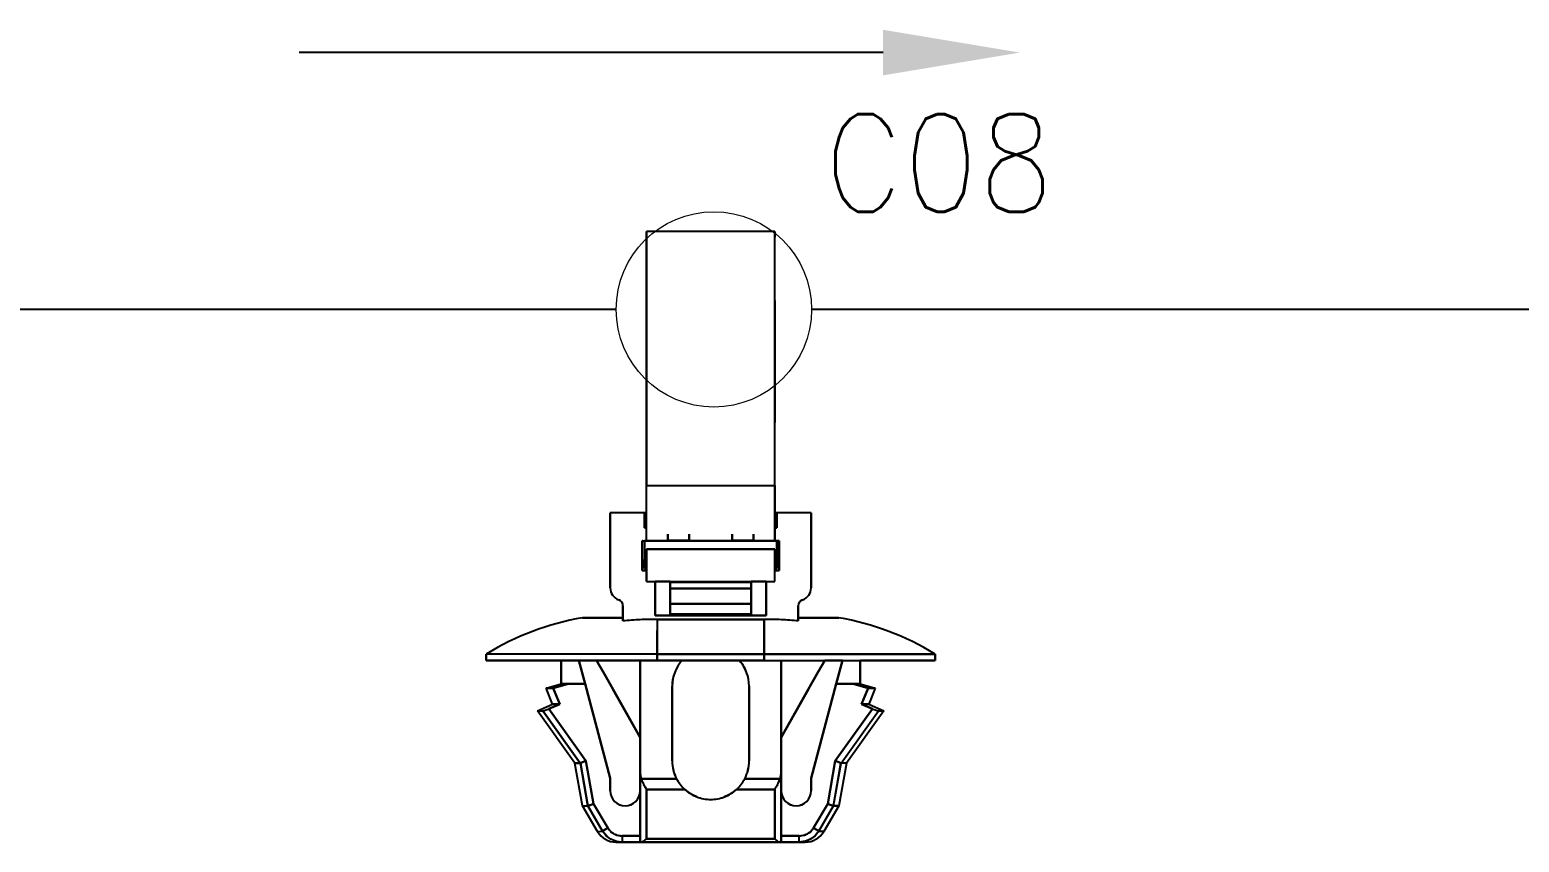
# Model space of a CAD drawing. Header units: inches. Extents: x 47316 to 59086, y 3141 to 11743.
# Drawn here: x 51658.92 to 51697.05, y 6260.39 to 6281.19 of the extents above; entities that cross this region are included whole.
import ezdxf

# ---------------------------------------------------------------- set-up
doc = ezdxf.new("R2010")
doc.units = ezdxf.units.IN
doc.header["$MEASUREMENT"] = 0
doc.styles.get("Standard").update_dxf_attribs({"font": ''})
doc.styles.get('Standard').set_extended_font_data('SimSun')
doc.linetypes.add('_VH_OTCON', pattern='A,0.0001,[7,VeSys.shx,S=0.1,R=0,X=0,Y=0],-0.4,[7,VeSys.shx,S=0.1,R=0,X=0,Y=0],-0.4,["X",Standard,S=1,R=0,X=-0.5,Y=-0.5],-0.0001,[7,VeSys.shx,S=0.1,R=0,X=0,Y=0],-0.4', length=1.2002)

msp = doc.modelspace()

# ---------------------------------------------------------------- linework, layer by layer
msp.add_line((51680.763, 6280.602), (51665.815, 6280.602))
at = {"color": 7, "ltscale": 0.378897}
msp.add_line((51674.705, 6276.023), (51674.705, 6269.523), dxfattribs=at)
at = {"color": 7, "ltscale": 0.15}
for p, q in [((51677.989, 6276.023), (51674.705, 6276.023)), ((51674.705, 6269.523), (51677.989, 6269.523)), ((51674.705, 6269.523), (51677.989, 6269.523)), ((51677.989, 6267.887), (51674.705, 6267.887)), ((51674.705, 6267.887), (51677.989, 6267.887)), ((51674.705, 6267.066), (51677.989, 6267.066)), ((51674.705, 6267.066), (51677.989, 6267.066)), ((51677.989, 6260.471), (51674.705, 6260.471)), ((51674.705, 6260.471), (51677.989, 6260.471))]:
    msp.add_line(p, q, dxfattribs=at)
at = {"color": 7, "ltscale": 0.215019}
msp.add_line((51674.705, 6271.556), (51674.705, 6276.023), dxfattribs=at)
at = {"color": 7, "ltscale": 0.315749}
msp.add_line((51674.705, 6276.023), (51674.705, 6270.085), dxfattribs=at)
at = {"color": 7, "ltscale": 0.378905}
msp.add_line((51674.705, 6269.523), (51674.705, 6276.023), dxfattribs=at)
at = {"color": 7, "ltscale": 0.315758}
msp.add_line((51674.705, 6276.023), (51674.705, 6270.085), dxfattribs=at)
at = {"color": 7, "ltscale": 0.378893}
msp.add_line((51677.989, 6269.523), (51677.989, 6276.023), dxfattribs=at)
at = {"color": 7, "ltscale": 0.0272}
msp.add_line((51677.989, 6275.876), (51677.989, 6276.023), dxfattribs=at)
at = {"color": 7, "ltscale": 0.37888}
msp.add_line((51677.989, 6269.523), (51677.989, 6276.023), dxfattribs=at)
at = {"color": 7, "ltscale": 0.027199}
msp.add_line((51677.989, 6276.023), (51677.989, 6275.876), dxfattribs=at)
at = {"color": 7, "ltscale": 0.179182}
msp.add_line((51674.705, 6271.779), (51674.705, 6275.702), dxfattribs=at)
at = {"color": 0, "linetype": '_VH_OTCON', "ltscale": 5}
for p, q in [((51673.929, 6274.029), (51608.929, 6274.029)), ((51721.429, 6274.029), (51678.929, 6274.029))]:
    msp.add_line(p, q, dxfattribs=at)
at = {"color": 7, "ltscale": 0.142589}
msp.add_line((51677.989, 6274.257), (51677.989, 6271.135), dxfattribs=at)
at = {"color": 7, "ltscale": 0.142593}
msp.add_line((51677.989, 6271.134), (51677.989, 6274.256), dxfattribs=at)
at = {"color": 7, "ltscale": 0.026669}
for p, q in [((51674.705, 6271.779), (51674.705, 6271.195)), ((51674.705, 6271.195), (51674.705, 6271.779)), ((51674.705, 6271.556), (51674.705, 6270.973))]:
    msp.add_line(p, q, dxfattribs=at)
at = {"color": 7, "ltscale": 0.108633}
msp.add_line((51674.705, 6268.817), (51674.705, 6271.195), dxfattribs=at)
at = {"color": 7, "ltscale": 0.076392}
msp.add_line((51674.705, 6269.523), (51674.705, 6271.195), dxfattribs=at)
at = {"color": 7, "ltscale": 0.098454}
msp.add_line((51674.705, 6268.817), (51674.705, 6270.973), dxfattribs=at)
at = {"color": 7, "ltscale": 0.057913}
msp.add_line((51674.705, 6268.817), (51674.705, 6270.085), dxfattribs=at)
at = {"color": 7, "ltscale": 0.0644}
for p, q in [((51674.705, 6268.114), (51674.705, 6269.523)), ((51674.705, 6268.114), (51674.705, 6269.523)), ((51677.989, 6269.523), (51677.989, 6268.114)), ((51677.989, 6268.114), (51677.989, 6269.523))]:
    msp.add_line(p, q, dxfattribs=at)
at = {"color": 7, "ltscale": 0.025}
for p, q in [((51673.775, 6268.27), (51673.775, 6268.817)), ((51675.8, 6268.114), (51675.252, 6268.114)), ((51675.8, 6268.114), (51675.252, 6268.114)), ((51675.8, 6268.106), (51675.252, 6268.106)), ((51677.441, 6268.114), (51676.894, 6268.114)), ((51677.441, 6268.114), (51676.894, 6268.114))]:
    msp.add_line(p, q, dxfattribs=at)
at = {"color": 7, "ltscale": 0.039999}
for p, q in [((51674.65, 6268.817), (51673.775, 6268.817)), ((51674.65, 6268.817), (51673.775, 6268.817)), ((51678.919, 6268.817), (51678.043, 6268.817)), ((51678.919, 6268.817), (51678.043, 6268.817))]:
    msp.add_line(p, q, dxfattribs=at)
at = {"color": 7, "ltscale": 0.022501}
for p, q in [((51673.775, 6268.817), (51673.775, 6268.325)), ((51673.775, 6268.817), (51673.775, 6268.325)), ((51678.919, 6268.817), (51678.919, 6268.325)), ((51678.919, 6268.325), (51678.919, 6268.817))]:
    msp.add_line(p, q, dxfattribs=at)
at = {"color": 7, "ltscale": 0.0175}
for p, q in [((51674.65, 6268.817), (51674.65, 6268.434)), ((51674.65, 6268.817), (51674.65, 6268.434)), ((51674.65, 6268.434), (51674.65, 6268.817)), ((51678.043, 6268.817), (51678.043, 6268.434)), ((51678.043, 6268.434), (51678.043, 6268.817))]:
    msp.add_line(p, q, dxfattribs=at)
at = {"color": 7, "ltscale": 0.002499}
for p, q in [((51674.705, 6268.817), (51674.65, 6268.817)), ((51678.043, 6268.817), (51677.989, 6268.817)), ((51674.65, 6268.434), (51674.705, 6268.434)), ((51674.705, 6268.434), (51674.65, 6268.434)), ((51677.989, 6268.434), (51678.043, 6268.434)), ((51678.043, 6268.434), (51677.989, 6268.434)), ((51674.596, 6268.106), (51674.65, 6268.106)), ((51674.596, 6268.106), (51674.65, 6268.106)), ((51678.098, 6268.106), (51678.043, 6268.106)), ((51678.043, 6268.106), (51678.098, 6268.106)), ((51678.043, 6268.106), (51678.098, 6268.106)), ((51674.65, 6267.394), (51674.705, 6267.394)), ((51674.705, 6267.394), (51674.65, 6267.394)), ((51674.65, 6267.394), (51674.705, 6267.394)), ((51677.989, 6267.394), (51678.043, 6267.394)), ((51678.043, 6267.394), (51677.989, 6267.394)), ((51677.989, 6267.394), (51678.043, 6267.394))]:
    msp.add_line(p, q, dxfattribs=at)
at = {"color": 7, "ltscale": 2.6e-05}
for p, q in [((51674.65, 6268.817), (51674.65, 6268.817)), ((51678.043, 6268.817), (51678.043, 6268.817))]:
    msp.add_line(p, q, dxfattribs=at)
at = {"color": 7, "ltscale": 0.064999}
for p, q in [((51673.775, 6268.325), (51673.775, 6266.902)), ((51673.775, 6268.325), (51673.775, 6266.902)), ((51678.919, 6268.325), (51678.919, 6266.902)), ((51678.919, 6266.902), (51678.919, 6268.325))]:
    msp.add_line(p, q, dxfattribs=at)
at = {"color": 7, "ltscale": 0.0625}
msp.add_line((51673.775, 6266.902), (51673.775, 6268.27), dxfattribs=at)
at = {"color": 7, "ltscale": 0.000629}
msp.add_line((51674.609, 6268.106), (51674.596, 6268.106), dxfattribs=at)
at = {"color": 7, "ltscale": 0.035001}
for p, q in [((51674.596, 6268.106), (51674.596, 6267.34)), ((51674.596, 6267.34), (51674.596, 6268.106)), ((51678.098, 6267.34), (51678.098, 6268.106)), ((51678.098, 6267.34), (51678.098, 6268.106)), ((51678.098, 6268.106), (51678.098, 6267.34)), ((51674.979, 6265.041), (51674.979, 6265.807)), ((51674.979, 6265.041), (51674.979, 6265.807))]:
    msp.add_line(p, q, dxfattribs=at)
at = {"color": 7, "ltscale": 0.154999}
for p, q in [((51674.65, 6268.106), (51678.043, 6268.106)), ((51678.043, 6268.106), (51674.65, 6268.106))]:
    msp.add_line(p, q, dxfattribs=at)
at = {"color": 7, "ltscale": 0.032501}
for p, q in [((51674.65, 6268.106), (51674.65, 6267.394)), ((51674.65, 6268.106), (51674.65, 6267.394)), ((51678.043, 6268.106), (51678.043, 6267.394)), ((51678.043, 6267.394), (51678.043, 6268.106))]:
    msp.add_line(p, q, dxfattribs=at)
at = {"color": 7, "ltscale": 0.021939}
msp.add_line((51674.65, 6268.106), (51674.65, 6267.625), dxfattribs=at)
at = {"color": 7, "ltscale": 0.0075}
for p, q in [((51675.252, 6268.106), (51675.252, 6268.27)), ((51675.252, 6268.27), (51675.252, 6268.106)), ((51675.8, 6268.27), (51675.8, 6268.106)), ((51675.8, 6268.106), (51675.8, 6268.27)), ((51676.894, 6268.106), (51676.894, 6268.27)), ((51676.894, 6268.27), (51676.894, 6268.106)), ((51677.441, 6268.27), (51677.441, 6268.106)), ((51677.441, 6268.106), (51677.441, 6268.27)), ((51670.6, 6265.205), (51670.6, 6265.041)), ((51670.6, 6265.041), (51670.6, 6265.205)), ((51674.979, 6265.205), (51674.979, 6265.041)), ((51674.979, 6265.041), (51674.979, 6265.205)), ((51677.715, 6265.041), (51677.715, 6265.205)), ((51677.715, 6265.205), (51677.715, 6265.041)), ((51682.093, 6265.205), (51682.093, 6265.041)), ((51682.093, 6265.041), (51682.093, 6265.205)), ((51674.082, 6260.553), (51674.082, 6260.389)), ((51674.082, 6260.553), (51674.082, 6260.389)), ((51674.541, 6260.389), (51674.541, 6260.553)), ((51678.611, 6260.389), (51678.611, 6260.553)), ((51678.611, 6260.389), (51678.611, 6260.553))]:
    msp.add_line(p, q, dxfattribs=at)
at = {"color": 7, "ltscale": 0.000322}
msp.add_line((51675.8, 6268.106), (51675.8, 6268.113), dxfattribs=at)
at = {"color": 7, "ltscale": 0.023056}
msp.add_line((51677.399, 6268.106), (51676.894, 6268.106), dxfattribs=at)
at = {"color": 7, "ltscale": 0.000368}
msp.add_line((51677.441, 6268.114), (51677.441, 6268.106), dxfattribs=at)
at = {"color": 7, "ltscale": 0.010562}
msp.add_line((51674.65, 6267.394), (51674.65, 6267.625), dxfattribs=at)
at = {"color": 7, "ltscale": 0.0375}
for p, q in [((51674.705, 6267.887), (51674.705, 6267.066)), ((51674.705, 6267.066), (51674.705, 6267.887)), ((51677.989, 6267.066), (51677.989, 6267.887)), ((51677.989, 6267.066), (51677.989, 6267.887))]:
    msp.add_line(p, q, dxfattribs=at)
at = {"color": 7, "ltscale": 0.004999}
for p, q in [((51674.596, 6267.34), (51674.705, 6267.34)), ((51674.705, 6267.34), (51674.596, 6267.34)), ((51677.989, 6267.34), (51678.098, 6267.34)), ((51678.098, 6267.34), (51677.989, 6267.34))]:
    msp.add_line(p, q, dxfattribs=at)
at = {"color": 7, "ltscale": 0.002502}
msp.add_line((51674.705, 6267.34), (51674.705, 6267.394), dxfattribs=at)
at = {"color": 7, "ltscale": 0.040002}
for p, q in [((51674.924, 6267.066), (51674.924, 6266.19)), ((51674.924, 6266.19), (51674.924, 6267.066)), ((51677.77, 6266.19), (51677.77, 6267.066)), ((51677.77, 6266.19), (51677.77, 6267.066)), ((51677.77, 6267.066), (51677.77, 6266.19))]:
    msp.add_line(p, q, dxfattribs=at)
at = {"color": 7, "ltscale": 0.017502}
for p, q in [((51675.307, 6267.066), (51674.924, 6267.066)), ((51677.77, 6267.066), (51677.387, 6267.066))]:
    msp.add_line(p, q, dxfattribs=at)
at = {"color": 7, "ltscale": 0.00087}
for p, q in [((51675.307, 6267.047), (51675.307, 6267.066)), ((51675.307, 6267.066), (51675.307, 6267.047)), ((51677.387, 6267.047), (51677.387, 6267.066)), ((51677.387, 6267.066), (51677.387, 6267.047))]:
    msp.add_line(p, q, dxfattribs=at)
at = {"color": 7, "ltscale": 0.023952}
msp.add_line((51675.307, 6266.542), (51675.307, 6267.066), dxfattribs=at)
at = {"color": 7, "ltscale": 0.007443}
for p, q in [((51675.307, 6266.884), (51675.307, 6267.047)), ((51675.307, 6267.047), (51675.307, 6266.884)), ((51677.387, 6266.884), (51677.387, 6267.047)), ((51677.387, 6267.047), (51677.387, 6266.884))]:
    msp.add_line(p, q, dxfattribs=at)
at = {"color": 7, "ltscale": 0.095001}
for p, q in [((51675.307, 6267.047), (51677.387, 6267.047)), ((51677.387, 6267.047), (51675.307, 6267.047)), ((51675.307, 6266.884), (51677.387, 6266.884)), ((51677.387, 6266.884), (51675.307, 6266.884)), ((51677.387, 6266.493), (51675.307, 6266.493)), ((51675.307, 6266.493), (51677.387, 6266.493)), ((51677.387, 6266.222), (51675.307, 6266.222))]:
    msp.add_line(p, q, dxfattribs=at)
at = {"color": 7, "ltscale": 0.017839}
for p, q in [((51675.307, 6266.493), (51675.307, 6266.884)), ((51675.307, 6266.884), (51675.307, 6266.493)), ((51677.387, 6266.493), (51677.387, 6266.884)), ((51677.387, 6266.884), (51677.387, 6266.493))]:
    msp.add_line(p, q, dxfattribs=at)
at = {"color": 7, "ltscale": 0.013786}
msp.add_line((51674.103, 6266.135), (51674.103, 6266.437), dxfattribs=at)
at = {"color": 7, "ltscale": 0.017471}
for p, q in [((51674.103, 6266.055), (51674.103, 6266.437)), ((51678.591, 6266.055), (51678.591, 6266.437))]:
    msp.add_line(p, q, dxfattribs=at)
at = {"color": 7, "ltscale": 0.017476}
for p, q in [((51674.103, 6266.437), (51674.103, 6266.055)), ((51678.591, 6266.437), (51678.591, 6266.055))]:
    msp.add_line(p, q, dxfattribs=at)
at = {"color": 7, "ltscale": 0.014789}
msp.add_line((51675.307, 6266.514), (51675.307, 6266.19), dxfattribs=at)
at = {"color": 7, "ltscale": 0.013841}
for p, q in [((51675.307, 6266.19), (51675.307, 6266.493)), ((51677.387, 6266.493), (51677.387, 6266.19))]:
    msp.add_line(p, q, dxfattribs=at)
at = {"color": 7, "ltscale": 0.012407}
for p, q in [((51675.307, 6266.222), (51675.307, 6266.493)), ((51677.387, 6266.222), (51677.387, 6266.493))]:
    msp.add_line(p, q, dxfattribs=at)
at = {"color": 7, "ltscale": 0.047501}
for p, q in [((51673.063, 6266.135), (51674.103, 6266.135)), ((51674.103, 6266.135), (51673.063, 6266.135)), ((51678.591, 6266.135), (51679.631, 6266.135)), ((51679.631, 6266.135), (51678.591, 6266.135))]:
    msp.add_line(p, q, dxfattribs=at)
at = {"color": 7, "ltscale": 0.00369}
for p, q in [((51674.103, 6266.055), (51674.103, 6266.135)), ((51678.591, 6266.135), (51678.591, 6266.055))]:
    msp.add_line(p, q, dxfattribs=at)
at = {"color": 7, "ltscale": 0.129999}
for p, q in [((51674.924, 6266.19), (51677.77, 6266.19)), ((51677.77, 6266.19), (51674.924, 6266.19))]:
    msp.add_line(p, q, dxfattribs=at)
at = {"color": 7, "ltscale": 0.040567}
for p, q in [((51674.979, 6266.093), (51674.979, 6265.205)), ((51677.715, 6266.093), (51677.715, 6265.205))]:
    msp.add_line(p, q, dxfattribs=at)
at = {"color": 7, "ltscale": 0.125}
for p, q in [((51677.715, 6266.093), (51674.979, 6266.093)), ((51674.979, 6266.093), (51677.715, 6266.093)), ((51677.715, 6265.205), (51674.979, 6265.205)), ((51674.979, 6265.205), (51677.715, 6265.205)), ((51677.715, 6265.041), (51674.979, 6265.041)), ((51674.979, 6265.041), (51677.715, 6265.041))]:
    msp.add_line(p, q, dxfattribs=at)
at = {"color": 7, "ltscale": 0.040569}
for p, q in [((51674.979, 6266.093), (51674.979, 6265.205)), ((51677.715, 6265.205), (51677.715, 6266.093))]:
    msp.add_line(p, q, dxfattribs=at)
at = {"color": 7, "ltscale": 0.001447}
msp.add_line((51677.387, 6266.222), (51677.387, 6266.19), dxfattribs=at)
at = {"color": 7, "ltscale": 0.02751}
msp.add_line((51677.715, 6265.205), (51677.715, 6265.807), dxfattribs=at)
msp.add_line((51677.715, 6265.205), (51677.715, 6265.807), dxfattribs=at)
at = {"color": 7, "ltscale": 0.2}
for p, q in [((51674.979, 6265.205), (51670.6, 6265.205)), ((51674.979, 6265.205), (51670.6, 6265.205)), ((51674.979, 6265.041), (51670.6, 6265.041)), ((51670.6, 6265.041), (51674.979, 6265.041)), ((51682.093, 6265.205), (51677.715, 6265.205)), ((51677.715, 6265.205), (51682.093, 6265.205)), ((51677.715, 6265.041), (51682.093, 6265.041)), ((51677.715, 6265.041), (51682.093, 6265.041))]:
    msp.add_line(p, q, dxfattribs=at)
at = {"color": 7, "ltscale": 0.087396}
for p, q in [((51670.6, 6265.041), (51672.514, 6265.041)), ((51682.093, 6265.041), (51680.18, 6265.041)), ((51682.093, 6265.041), (51680.18, 6265.041))]:
    msp.add_line(p, q, dxfattribs=at)
at = {"color": 7, "ltscale": 0.0875}
for p, q in [((51672.516, 6265.041), (51670.6, 6265.041)), ((51675.362, 6262.469), (51675.362, 6264.384)), ((51675.362, 6264.384), (51675.362, 6262.469)), ((51677.332, 6264.384), (51677.332, 6262.469)), ((51677.332, 6262.469), (51677.332, 6264.384)), ((51677.332, 6262.469), (51677.332, 6264.384))]:
    msp.add_line(p, q, dxfattribs=at)
at = {"color": 7, "ltscale": 0.027499}
for p, q in [((51672.516, 6264.439), (51672.516, 6265.041)), ((51672.516, 6265.041), (51672.516, 6264.439)), ((51680.178, 6264.439), (51680.178, 6265.041)), ((51680.178, 6265.041), (51680.178, 6264.439))]:
    msp.add_line(p, q, dxfattribs=at)
at = {"color": 7, "ltscale": 0.028456}
for p, q in [((51673.134, 6264.439), (51672.973, 6265.041)), ((51672.973, 6265.041), (51673.134, 6264.439)), ((51679.56, 6264.439), (51679.72, 6265.041)), ((51679.72, 6265.041), (51679.56, 6264.439))]:
    msp.add_line(p, q, dxfattribs=at)
at = {"color": 7, "ltscale": 0.020602}
for p, q in [((51672.973, 6265.041), (51673.424, 6265.041)), ((51679.72, 6265.041), (51679.269, 6265.041)), ((51679.72, 6265.041), (51679.269, 6265.041))]:
    msp.add_line(p, q, dxfattribs=at)
at = {"color": 7, "ltscale": 0.020749}
msp.add_line((51673.428, 6265.041), (51672.973, 6265.041), dxfattribs=at)
at = {"color": 7, "ltscale": 0.015289}
msp.add_line((51673.592, 6264.751), (51673.427, 6265.042), dxfattribs=at)
at = {"color": 7, "ltscale": 0.015242}
for p, q in [((51673.428, 6265.041), (51673.592, 6264.751)), ((51679.102, 6264.751), (51679.266, 6265.041))]:
    msp.add_line(p, q, dxfattribs=at)
at = {"color": 7, "ltscale": 0.089999}
for p, q in [((51674.541, 6265.041), (51674.541, 6263.071)), ((51674.541, 6263.071), (51674.541, 6265.041)), ((51678.153, 6263.071), (51678.153, 6265.041)), ((51678.153, 6265.041), (51678.153, 6263.071))]:
    msp.add_line(p, q, dxfattribs=at)
at = {"color": 7, "ltscale": 0.015215}
msp.add_line((51679.266, 6265.041), (51679.102, 6264.751), dxfattribs=at)
at = {"color": 7, "ltscale": 0.02697}
msp.add_line((51673.882, 6264.236), (51673.592, 6264.751), dxfattribs=at)
at = {"color": 7, "ltscale": 0.026985}
for p, q in [((51673.592, 6264.751), (51673.882, 6264.236)), ((51678.811, 6264.236), (51679.102, 6264.751))]:
    msp.add_line(p, q, dxfattribs=at)
at = {"color": 7, "ltscale": 0.02701}
msp.add_line((51679.102, 6264.751), (51678.811, 6264.236), dxfattribs=at)
at = {"color": 7, "ltscale": 0.018183}
msp.add_line((51672.133, 6264.329), (51672.516, 6264.439), dxfattribs=at)
at = {"color": 7, "ltscale": 0.008429}
for p, q in [((51672.317, 6264.329), (51672.133, 6264.329)), ((51680.212, 6263.919), (51680.396, 6263.919))]:
    msp.add_line(p, q, dxfattribs=at)
at = {"color": 7, "ltscale": 0.020195}
for p, q in [((51672.297, 6263.919), (51672.133, 6264.329)), ((51672.317, 6264.329), (51672.482, 6263.919)), ((51672.482, 6263.919), (51672.317, 6264.329)), ((51680.376, 6264.329), (51680.212, 6263.919)), ((51680.212, 6263.919), (51680.376, 6264.329)), ((51680.561, 6264.329), (51680.396, 6263.919))]:
    msp.add_line(p, q, dxfattribs=at)
at = {"color": 7, "ltscale": 0.008438}
msp.add_line((51672.133, 6264.329), (51672.318, 6264.329), dxfattribs=at)
at = {"color": 7, "ltscale": 0.002185}
msp.add_line((51672.224, 6264.329), (51672.176, 6264.329), dxfattribs=at)
at = {"color": 7, "ltscale": 0.018199}
for p, q in [((51672.701, 6264.439), (51672.317, 6264.329)), ((51672.317, 6264.329), (51672.701, 6264.439)), ((51679.993, 6264.439), (51680.376, 6264.329)), ((51680.376, 6264.329), (51679.993, 6264.439))]:
    msp.add_line(p, q, dxfattribs=at)
at = {"color": 7, "ltscale": 0.000342}
for p, q in [((51672.523, 6264.439), (51672.516, 6264.439)), ((51680.178, 6264.439), (51680.17, 6264.439))]:
    msp.add_line(p, q, dxfattribs=at)
at = {"color": 7, "ltscale": 0.006641}
msp.add_line((51672.516, 6264.439), (51672.661, 6264.439), dxfattribs=at)
at = {"color": 7, "ltscale": 0.002142}
msp.add_line((51672.563, 6264.439), (51672.516, 6264.439), dxfattribs=at)
at = {"color": 7, "ltscale": 0.00033}
for p, q in [((51672.516, 6264.439), (51672.523, 6264.439)), ((51680.171, 6264.439), (51680.178, 6264.439)), ((51680.396, 6263.919), (51680.389, 6263.919))]:
    msp.add_line(p, q, dxfattribs=at)
at = {"color": 7, "ltscale": 0.002136}
msp.add_line((51672.516, 6264.439), (51672.563, 6264.439), dxfattribs=at)
at = {"color": 7, "ltscale": 0.001825}
msp.add_line((51672.523, 6264.439), (51672.563, 6264.439), dxfattribs=at)
at = {"color": 7, "ltscale": 0.003674}
for p, q in [((51672.604, 6264.439), (51672.523, 6264.439)), ((51680.17, 6264.439), (51680.09, 6264.439))]:
    msp.add_line(p, q, dxfattribs=at)
at = {"color": 7, "ltscale": 0.006299}
msp.add_line((51672.701, 6264.439), (51672.563, 6264.439), dxfattribs=at)
at = {"color": 7, "ltscale": 0.006305}
msp.add_line((51672.563, 6264.439), (51672.701, 6264.439), dxfattribs=at)
at = {"color": 7, "ltscale": 0.00329}
msp.add_line((51672.676, 6264.439), (51672.604, 6264.439), dxfattribs=at)
at = {"color": 7, "ltscale": 0.019785}
for p, q in [((51673.134, 6264.439), (51672.701, 6264.439)), ((51672.701, 6264.439), (51673.134, 6264.439)), ((51679.56, 6264.439), (51679.993, 6264.439)), ((51679.993, 6264.439), (51679.56, 6264.439))]:
    msp.add_line(p, q, dxfattribs=at)
at = {"color": 7, "ltscale": 0.11383}
for p, q in [((51673.775, 6262.031), (51673.134, 6264.439)), ((51673.134, 6264.439), (51673.775, 6262.031)), ((51678.919, 6262.031), (51679.56, 6264.439)), ((51679.56, 6264.439), (51678.919, 6262.031))]:
    msp.add_line(p, q, dxfattribs=at)
at = {"color": 7, "ltscale": 0.065039}
msp.add_line((51674.541, 6263.071), (51673.841, 6264.31), dxfattribs=at)
at = {"color": 7, "ltscale": 0.06116}
msp.add_line((51674.541, 6263.071), (51673.882, 6264.236), dxfattribs=at)
at = {"color": 7, "ltscale": 0.061156}
for p, q in [((51673.882, 6264.236), (51674.541, 6263.071)), ((51678.153, 6263.071), (51678.811, 6264.236))]:
    msp.add_line(p, q, dxfattribs=at)
at = {"color": 7, "ltscale": 0.040697}
msp.add_line((51674.541, 6263.274), (51674.541, 6264.165), dxfattribs=at)
at = {"color": 7, "ltscale": 0.040701}
msp.add_line((51674.541, 6264.165), (51674.541, 6263.274), dxfattribs=at)
at = {"color": 7, "ltscale": 0.064963}
msp.add_line((51678.852, 6264.309), (51678.153, 6263.071), dxfattribs=at)
at = {"color": 7, "ltscale": 0.061161}
msp.add_line((51678.811, 6264.236), (51678.153, 6263.071), dxfattribs=at)
at = {"color": 7, "ltscale": 0.008441}
for p, q in [((51680.178, 6264.439), (51679.993, 6264.439)), ((51679.993, 6264.439), (51680.178, 6264.439)), ((51680.397, 6263.919), (51680.212, 6263.919))]:
    msp.add_line(p, q, dxfattribs=at)
at = {"color": 7, "ltscale": 0.008432}
msp.add_line((51679.993, 6264.439), (51680.178, 6264.439), dxfattribs=at)
at = {"color": 7, "ltscale": 0.00434}
msp.add_line((51680.09, 6264.439), (51679.995, 6264.439), dxfattribs=at)
at = {"color": 7, "ltscale": 0.002209}
msp.add_line((51680.122, 6264.439), (51680.171, 6264.439), dxfattribs=at)
at = {"color": 7, "ltscale": 0.000286}
for p, q in [((51680.176, 6264.437), (51680.17, 6264.439)), ((51680.17, 6264.439), (51680.176, 6264.437))]:
    msp.add_line(p, q, dxfattribs=at)
at = {"color": 7, "ltscale": 0.018174}
msp.add_line((51680.178, 6264.439), (51680.56, 6264.329), dxfattribs=at)
at = {"color": 7, "ltscale": 0.004681}
for p, q in [((51680.479, 6264.329), (51680.376, 6264.329)), ((51680.376, 6264.329), (51680.479, 6264.329))]:
    msp.add_line(p, q, dxfattribs=at)
at = {"color": 7, "ltscale": 0.002823}
msp.add_line((51680.54, 6264.329), (51680.479, 6264.329), dxfattribs=at)
at = {"color": 7, "ltscale": 0.00282}
for p, q in [((51680.479, 6264.329), (51680.54, 6264.329)), ((51672.317, 6263.919), (51672.379, 6263.919))]:
    msp.add_line(p, q, dxfattribs=at)
at = {"color": 7, "ltscale": 0.000925}
msp.add_line((51680.561, 6264.329), (51680.54, 6264.329), dxfattribs=at)
at = {"color": 7, "ltscale": 0.000912}
for p, q in [((51680.54, 6264.329), (51680.56, 6264.329)), ((51672.297, 6263.919), (51672.317, 6263.919))]:
    msp.add_line(p, q, dxfattribs=at)
at = {"color": 7, "ltscale": 0.019}
msp.add_line((51671.914, 6263.755), (51672.297, 6263.919), dxfattribs=at)
at = {"color": 7, "ltscale": 4.3e-05}
msp.add_line((51671.914, 6263.755), (51671.915, 6263.755), dxfattribs=at)
at = {"color": 7, "ltscale": 0.075271}
for p, q in [((51672.872, 6262.414), (51671.914, 6263.755)), ((51672.049, 6263.755), (51673.007, 6262.414)), ((51673.007, 6262.414), (51672.049, 6263.755)), ((51679.687, 6262.414), (51680.645, 6263.755)), ((51680.78, 6263.755), (51679.822, 6262.414))]:
    msp.add_line(p, q, dxfattribs=at)
at = {"color": 7, "ltscale": 4.9e-05}
msp.add_line((51671.914, 6263.755), (51671.915, 6263.755), dxfattribs=at)
at = {"color": 7, "ltscale": 0.000903}
msp.add_line((51671.915, 6263.755), (51671.935, 6263.755), dxfattribs=at)
at = {"color": 7, "ltscale": 0.000916}
msp.add_line((51671.915, 6263.755), (51671.935, 6263.755), dxfattribs=at)
at = {"color": 7, "ltscale": 0.005222}
msp.add_line((51671.935, 6263.755), (51672.049, 6263.755), dxfattribs=at)
at = {"color": 7, "ltscale": 0.005249}
msp.add_line((51671.935, 6263.755), (51672.05, 6263.755), dxfattribs=at)
at = {"color": 7, "ltscale": 0.013619}
for p, q in [((51672.482, 6263.919), (51672.208, 6263.802)), ((51672.208, 6263.802), (51672.482, 6263.919)), ((51680.212, 6263.919), (51680.486, 6263.802)), ((51680.486, 6263.802), (51680.212, 6263.919))]:
    msp.add_line(p, q, dxfattribs=at)
at = {"color": 7, "ltscale": 0.074459}
for p, q in [((51672.208, 6263.802), (51673.155, 6262.475)), ((51673.155, 6262.475), (51672.208, 6263.802)), ((51680.486, 6263.802), (51679.538, 6262.475)), ((51679.538, 6262.475), (51680.486, 6263.802))]:
    msp.add_line(p, q, dxfattribs=at)
at = {"color": 7, "ltscale": 0.0009}
msp.add_line((51672.316, 6263.919), (51672.297, 6263.919), dxfattribs=at)
at = {"color": 7, "ltscale": 0.002856}
msp.add_line((51672.304, 6263.919), (51672.367, 6263.919), dxfattribs=at)
at = {"color": 7, "ltscale": 0.002869}
msp.add_line((51672.367, 6263.919), (51672.304, 6263.919), dxfattribs=at)
at = {"color": 7, "ltscale": 0.002832}
msp.add_line((51672.378, 6263.919), (51672.316, 6263.919), dxfattribs=at)
at = {"color": 7, "ltscale": 0.004715}
msp.add_line((51672.482, 6263.919), (51672.378, 6263.919), dxfattribs=at)
at = {"color": 7, "ltscale": 0.004687}
msp.add_line((51672.379, 6263.919), (51672.482, 6263.919), dxfattribs=at)
at = {"color": 7, "ltscale": 0.075264}
msp.add_line((51679.687, 6262.414), (51680.644, 6263.755), dxfattribs=at)
at = {"color": 7, "ltscale": 0.004291}
msp.add_line((51680.306, 6263.919), (51680.212, 6263.919), dxfattribs=at)
at = {"color": 7, "ltscale": 0.003809}
msp.add_line((51680.389, 6263.919), (51680.306, 6263.919), dxfattribs=at)
at = {"color": 7, "ltscale": 0.001593}
msp.add_line((51680.355, 6263.919), (51680.39, 6263.919), dxfattribs=at)
at = {"color": 7, "ltscale": 0.000327}
msp.add_line((51680.39, 6263.919), (51680.397, 6263.919), dxfattribs=at)
at = {"color": 7, "ltscale": 0.019025}
msp.add_line((51680.397, 6263.919), (51680.78, 6263.755), dxfattribs=at)
at = {"color": 7, "ltscale": 0.006177}
msp.add_line((51680.644, 6263.755), (51680.78, 6263.755), dxfattribs=at)
at = {"color": 7, "ltscale": 0.006165}
for p, q in [((51680.78, 6263.755), (51680.645, 6263.755)), ((51679.822, 6262.414), (51679.687, 6262.414)), ((51679.822, 6262.414), (51679.687, 6262.414))]:
    msp.add_line(p, q, dxfattribs=at)
at = {"color": 7, "ltscale": 0.039936}
for p, q in [((51674.541, 6263.071), (51674.541, 6262.196)), ((51674.541, 6262.196), (51674.541, 6263.071)), ((51678.153, 6262.196), (51678.153, 6263.071)), ((51678.153, 6263.071), (51678.153, 6262.196))]:
    msp.add_line(p, q, dxfattribs=at)
at = {"color": 7, "ltscale": 0.048712}
msp.add_line((51674.541, 6262.004), (51674.541, 6263.071), dxfattribs=at)
at = {"color": 7, "ltscale": 0.006168}
for p, q in [((51673.007, 6262.414), (51672.872, 6262.414)), ((51672.872, 6262.414), (51673.007, 6262.414))]:
    msp.add_line(p, q, dxfattribs=at)
at = {"color": 7, "ltscale": 0.05076}
for p, q in [((51673.063, 6261.319), (51672.872, 6262.414)), ((51679.822, 6262.414), (51679.63, 6261.319))]:
    msp.add_line(p, q, dxfattribs=at)
at = {"color": 7, "ltscale": 0.002621}
for p, q in [((51673.011, 6262.415), (51673.064, 6262.437)), ((51673.064, 6262.437), (51673.011, 6262.415)), ((51679.63, 6262.437), (51679.683, 6262.415)), ((51679.683, 6262.415), (51679.63, 6262.437))]:
    msp.add_line(p, q, dxfattribs=at)
at = {"color": 7, "ltscale": 0.050773}
for p, q in [((51673.011, 6262.415), (51673.202, 6261.32)), ((51673.202, 6261.32), (51673.011, 6262.415)), ((51679.491, 6261.32), (51679.683, 6262.415))]:
    msp.add_line(p, q, dxfattribs=at)
at = {"color": 7, "ltscale": 0.000205}
for p, q in [((51673.064, 6262.437), (51673.068, 6262.439)), ((51673.068, 6262.439), (51673.064, 6262.437)), ((51679.626, 6262.439), (51679.63, 6262.437)), ((51679.63, 6262.437), (51679.626, 6262.439))]:
    msp.add_line(p, q, dxfattribs=at)
at = {"color": 7, "ltscale": 0.004321}
for p, q in [((51673.068, 6262.439), (51673.155, 6262.475)), ((51673.155, 6262.475), (51673.068, 6262.439)), ((51679.538, 6262.475), (51679.626, 6262.439)), ((51679.626, 6262.439), (51679.538, 6262.475))]:
    msp.add_line(p, q, dxfattribs=at)
at = {"color": 7, "ltscale": 0.051095}
for p, q in [((51673.155, 6262.475), (51673.348, 6261.373)), ((51673.348, 6261.373), (51673.155, 6262.475)), ((51679.538, 6262.475), (51679.346, 6261.373)), ((51679.346, 6261.373), (51679.538, 6262.475))]:
    msp.add_line(p, q, dxfattribs=at)
at = {"color": 7, "ltscale": 0.050769}
msp.add_line((51679.491, 6261.32), (51679.686, 6262.414), dxfattribs=at)
at = {"color": 7, "ltscale": 0.014999}
for p, q in [((51673.775, 6261.702), (51673.775, 6262.031)), ((51673.775, 6262.031), (51673.775, 6261.702)), ((51678.919, 6261.702), (51678.919, 6262.031)), ((51678.919, 6261.702), (51678.919, 6262.031)), ((51678.919, 6262.031), (51678.919, 6261.702))]:
    msp.add_line(p, q, dxfattribs=at)
at = {"color": 7, "ltscale": 0.082565}
for p, q in [((51674.541, 6260.389), (51674.541, 6262.196)), ((51674.541, 6262.196), (51674.541, 6260.389)), ((51678.153, 6262.196), (51678.153, 6260.389)), ((51678.153, 6260.389), (51678.153, 6262.196))]:
    msp.add_line(p, q, dxfattribs=at)
at = {"color": 7, "ltscale": 0.008279}
msp.add_line((51674.541, 6261.823), (51674.541, 6262.004), dxfattribs=at)
at = {"color": 7, "ltscale": 0.041339}
for p, q in [((51674.569, 6262.013), (51675.474, 6262.013)), ((51675.474, 6262.013), (51674.569, 6262.013)), ((51677.22, 6262.013), (51678.125, 6262.013)), ((51678.125, 6262.013), (51677.22, 6262.013))]:
    msp.add_line(p, q, dxfattribs=at)
at = {"color": 7, "ltscale": 0.002634}
for p, q in [((51674.569, 6262.013), (51674.589, 6261.959)), ((51678.105, 6261.959), (51678.125, 6262.013))]:
    msp.add_line(p, q, dxfattribs=at)
at = {"color": 7, "ltscale": 0.002635}
for p, q in [((51674.589, 6261.959), (51674.569, 6262.013)), ((51678.125, 6262.013), (51678.105, 6261.959))]:
    msp.add_line(p, q, dxfattribs=at)
at = {"color": 7, "ltscale": 0.005516}
msp.add_line((51674.541, 6261.702), (51674.541, 6261.823), dxfattribs=at)
at = {"color": 7, "ltscale": 0.052501}
msp.add_line((51674.541, 6260.553), (51674.541, 6261.702), dxfattribs=at)
at = {"color": 7, "ltscale": 0.044711}
for p, q in [((51675.684, 6261.74), (51674.705, 6261.74)), ((51674.705, 6261.74), (51675.684, 6261.74)), ((51677.989, 6261.74), (51677.01, 6261.74)), ((51677.01, 6261.74), (51677.989, 6261.74))]:
    msp.add_line(p, q, dxfattribs=at)
at = {"color": 7, "ltscale": 0.057954}
for p, q in [((51674.705, 6261.74), (51674.705, 6260.471)), ((51674.705, 6260.471), (51674.705, 6261.74)), ((51677.989, 6260.471), (51677.989, 6261.74)), ((51677.989, 6261.74), (51677.989, 6260.471))]:
    msp.add_line(p, q, dxfattribs=at)
at = {"color": 7, "ltscale": 0.001863}
msp.add_line((51675.655, 6261.767), (51675.685, 6261.739), dxfattribs=at)
at = {"color": 7, "ltscale": 0.000505}
msp.add_line((51675.684, 6261.74), (51675.676, 6261.748), dxfattribs=at)
at = {"color": 7, "ltscale": 0.000598}
msp.add_line((51677.01, 6261.74), (51677.019, 6261.749), dxfattribs=at)
at = {"color": 7, "ltscale": 0.006223}
for p, q in [((51673.063, 6261.319), (51673.2, 6261.319)), ((51673.063, 6261.319), (51673.2, 6261.319)), ((51679.63, 6261.319), (51679.494, 6261.319))]:
    msp.add_line(p, q, dxfattribs=at)
at = {"color": 7, "ltscale": 0.034946}
for p, q in [((51673.451, 6260.66), (51673.063, 6261.319)), ((51679.63, 6261.319), (51679.242, 6260.66))]:
    msp.add_line(p, q, dxfattribs=at)
at = {"color": 7, "ltscale": 0.034208}
for p, q in [((51673.579, 6260.674), (51673.2, 6261.319)), ((51679.114, 6260.674), (51679.494, 6261.319))]:
    msp.add_line(p, q, dxfattribs=at)
at = {"color": 7, "ltscale": 0.000128}
for p, q in [((51673.202, 6261.319), (51673.2, 6261.319)), ((51679.494, 6261.319), (51679.491, 6261.319)), ((51679.491, 6261.319), (51679.494, 6261.319))]:
    msp.add_line(p, q, dxfattribs=at)
at = {"color": 7, "ltscale": 0.002806}
for p, q in [((51673.202, 6261.32), (51673.26, 6261.341)), ((51679.434, 6261.341), (51679.491, 6261.32))]:
    msp.add_line(p, q, dxfattribs=at)
at = {"color": 7, "ltscale": 0.00266}
for p, q in [((51673.257, 6261.34), (51673.202, 6261.32)), ((51679.491, 6261.32), (51679.436, 6261.34))]:
    msp.add_line(p, q, dxfattribs=at)
at = {"color": 7, "ltscale": 0.034163}
for p, q in [((51673.202, 6261.32), (51673.579, 6260.674)), ((51679.114, 6260.674), (51679.491, 6261.32))]:
    msp.add_line(p, q, dxfattribs=at)
at = {"color": 7, "ltscale": 0.004276}
for p, q in [((51673.26, 6261.341), (51673.348, 6261.373)), ((51673.348, 6261.373), (51673.26, 6261.341)), ((51679.433, 6261.341), (51679.346, 6261.373)), ((51679.346, 6261.373), (51679.434, 6261.341))]:
    msp.add_line(p, q, dxfattribs=at)
at = {"color": 7, "ltscale": 0.0329}
for p, q in [((51673.348, 6261.373), (51673.713, 6260.753)), ((51673.713, 6260.753), (51673.348, 6261.373)), ((51679.346, 6261.373), (51678.981, 6260.753)), ((51678.981, 6260.753), (51679.346, 6261.373))]:
    msp.add_line(p, q, dxfattribs=at)
at = {"color": 7, "ltscale": 0.006219}
msp.add_line((51679.494, 6261.319), (51679.63, 6261.319), dxfattribs=at)
at = {"color": 7, "ltscale": 0.007092}
for p, q in [((51673.713, 6260.753), (51673.579, 6260.674)), ((51673.579, 6260.674), (51673.713, 6260.753)), ((51679.114, 6260.674), (51678.981, 6260.753)), ((51678.981, 6260.753), (51679.114, 6260.674))]:
    msp.add_line(p, q, dxfattribs=at)
at = {"color": 7, "ltscale": 0.005864}
msp.add_line((51673.452, 6260.659), (51673.579, 6260.674), dxfattribs=at)
at = {"color": 7, "ltscale": 0.005865}
for p, q in [((51673.452, 6260.659), (51673.579, 6260.674)), ((51679.114, 6260.674), (51679.242, 6260.659))]:
    msp.add_line(p, q, dxfattribs=at)
at = {"color": 7, "ltscale": 0.015717}
msp.add_line((51673.924, 6260.389), (51674.268, 6260.389), dxfattribs=at)
at = {"color": 7, "ltscale": 0.015729}
msp.add_line((51674.268, 6260.389), (51673.924, 6260.389), dxfattribs=at)
at = {"color": 7, "ltscale": 0.020941}
for p, q in [((51674.082, 6260.553), (51674.541, 6260.553)), ((51674.541, 6260.553), (51674.082, 6260.553)), ((51674.541, 6260.389), (51674.082, 6260.389)), ((51674.082, 6260.389), (51674.541, 6260.389)), ((51678.611, 6260.553), (51678.153, 6260.553)), ((51678.153, 6260.553), (51678.611, 6260.553)), ((51678.611, 6260.389), (51678.153, 6260.389)), ((51678.153, 6260.389), (51678.611, 6260.389))]:
    msp.add_line(p, q, dxfattribs=at)
at = {"color": 7, "ltscale": 0.012512}
for p, q in [((51674.542, 6260.389), (51674.268, 6260.389)), ((51678.426, 6260.389), (51678.152, 6260.389))]:
    msp.add_line(p, q, dxfattribs=at)
at = {"color": 7, "ltscale": 0.000995}
for p, q in [((51674.563, 6260.389), (51674.541, 6260.389)), ((51674.541, 6260.389), (51674.563, 6260.389)), ((51678.153, 6260.389), (51678.131, 6260.389)), ((51678.131, 6260.389), (51678.153, 6260.389))]:
    msp.add_line(p, q, dxfattribs=at)
at = {"color": 7, "ltscale": 0.163214}
msp.add_line((51678.133, 6260.389), (51674.56, 6260.389), dxfattribs=at)
at = {"color": 7, "ltscale": 0.163013}
msp.add_line((51674.563, 6260.389), (51678.131, 6260.389), dxfattribs=at)
at = {"color": 7, "ltscale": 0.000399}
msp.add_line((51678.125, 6260.39), (51678.133, 6260.389), dxfattribs=at)
at = {"color": 7, "ltscale": 0.012915}
msp.add_line((51678.708, 6260.389), (51678.426, 6260.389), dxfattribs=at)
at = {"color": 7, "ltscale": 0.006183}
msp.add_line((51678.747, 6260.389), (51678.611, 6260.389), dxfattribs=at)
at = {"color": 7, "ltscale": 0.007248}
msp.add_line((51678.611, 6260.389), (51678.77, 6260.389), dxfattribs=at)
at = {"color": 7, "ltscale": 0.004422}
msp.add_line((51678.612, 6260.389), (51678.708, 6260.389), dxfattribs=at)
at = {"color": 7, "ltscale": 0.001605}
msp.add_line((51678.726, 6260.389), (51678.761, 6260.389), dxfattribs=at)
at = {"color": 7, "ltscale": 0.00587}
msp.add_line((51679.242, 6260.659), (51679.114, 6260.674), dxfattribs=at)
at = {"color": 7}
for points in [[(51675.991, 6261.55), (51675.88, 6261.601), (51675.684, 6261.74)], [(51677.01, 6261.74), (51676.814, 6261.601), (51676.702, 6261.55)], [(51674.082, 6260.389), (51673.932, 6260.409), (51673.792, 6260.466), (51673.671, 6260.556), (51673.579, 6260.674)], [(51674.082, 6260.389), (51673.934, 6260.408), (51673.795, 6260.463), (51673.696, 6260.532), (51673.579, 6260.674)], [(51679.114, 6260.674), (51679.022, 6260.555), (51678.901, 6260.465), (51678.761, 6260.409), (51678.611, 6260.389)], [(51679.114, 6260.674), (51679.041, 6260.574), (51678.948, 6260.494), (51678.815, 6260.425), (51678.611, 6260.389)]]:
    msp.add_lwpolyline(points, dxfattribs=at)
at = {"color": 0, "linetype": 'Continuous', "lineweight": 15}
msp.add_circle((51676.429, 6274.029), 2.5, dxfattribs=at)
at = {"color": 7}
for centre, radius, start, end in [((51674.103, 6266.902), 0.328, 179.9994, 250.5293), ((51674.103, 6266.902), 0.328, 180, 250.5288), ((51674.103, 6266.902), 0.328, 179.9994, 250.5294), ((51678.591, 6266.902), 0.328, 289.4712, 0), ((51678.591, 6266.902), 0.328, 289.4707, 0.0006), ((51673.938, 6266.436), 0.166, 57.0425, 70.4553), ((51673.939, 6266.437), 0.164, 0.0195, 70.5097), ((51673.937, 6266.436), 0.166, 0.3156, 70.2132), ((51678.756, 6266.436), 0.166, 109.7868, 179.6844), ((51678.755, 6266.437), 0.164, 109.4907, 179.9809), ((51678.755, 6266.437), 0.165, 109.5431, 137.7308), ((51674.31, 6259.11), 7.135, 100.0643, 121.3266), ((51674.952, 6256.536), 9.556, 92.4655, 95.0982), ((51675.162, 6253.514), 12.585, 92.8258, 94.8248), ((51675.027, 6253.252), 12.841, 90.2174, 92.1704), ((51674.978, 6256.043), 10.05, 89.9939, 92.4892), ((51675.027, 6253.252), 12.841, 90.2174, 92.1704), ((51677.716, 6256.044), 10.049, 87.5107, 90.0063), ((51677.666, 6253.252), 12.841, 87.8296, 89.7826), ((51677.741, 6256.535), 9.557, 84.902, 87.5344), ((51677.532, 6253.514), 12.585, 85.1752, 87.1742), ((51678.384, 6259.11), 7.135, 58.6734, 79.9357), ((51678.384, 6259.11), 7.135, 58.6734, 79.9357), ((51676.361, 6264.378), 1, 138.4852, 179.6729), ((51676.346, 6264.385), 0.984, 138.1813, 180.0244), ((51676.347, 6264.385), 0.985, 359.9744, 41.8082), ((51676.349, 6264.385), 0.983, 17.7035, 41.8454), ((51676.333, 6264.378), 1, 0.3271, 41.5148), ((51676.353, 6264.383), 0.991, 162.0866, 179.9516), ((51672.029, 6264.021), 0.267, 274.42, 288.4837), ((51672.028, 6264.019), 0.265, 274.518, 288.631), ((51671.866, 6264.596), 0.865, 286.6343, 293.2836), ((51671.88, 6264.557), 0.823, 286.458, 293.4523), ((51680.814, 6264.559), 0.825, 246.5546, 253.5173), ((51680.828, 6264.596), 0.865, 246.715, 253.359), ((51680.664, 6264.017), 0.264, 251.3817, 265.6108), ((51680.665, 6264.022), 0.268, 251.5222, 265.5584), ((51676.347, 6262.469), 0.985, 180.0004, 207.5793), ((51676.354, 6262.469), 0.992, 180.0488, 194.3908), ((51676.355, 6262.473), 0.993, 180.2495, 207.6029), ((51676.339, 6262.473), 0.993, 332.3971, 359.7505), ((51676.347, 6262.469), 0.985, 332.4207, 359.9996), ((51676.339, 6262.47), 0.993, 344.7319, 359.944), ((51676.34, 6262.469), 0.992, 345.3918, 359.9518), ((51676.347, 6262.469), 0.985, 345.5164, 359.9998), ((51675.159, 6262.196), 0.619, 179.9621, 197.2519), ((51675.129, 6262.191), 0.589, 179.457, 197.6365), ((51675.662, 6262.404), 1.162, 202.5469, 207.2773), ((51675.652, 6262.4), 1.151, 202.5671, 207.342), ((51676.199, 6262.688), 1.77, 207.4856, 212.3982), ((51676.172, 6262.673), 1.738, 207.542, 212.4484), ((51676.357, 6262.471), 0.995, 207.4251, 217.048), ((51676.351, 6262.472), 0.99, 207.6266, 217.3119), ((51676.348, 6262.469), 0.986, 217.297, 227.6662), ((51676.321, 6262.443), 0.949, 217.0272, 227.8015), ((51676.373, 6262.443), 0.949, 312.1985, 322.9728), ((51676.346, 6262.469), 0.986, 312.3338, 322.703), ((51676.336, 6262.471), 0.995, 322.952, 332.5749), ((51676.343, 6262.472), 0.99, 322.6881, 332.3734), ((51676.494, 6262.688), 1.77, 327.6022, 332.5141), ((51676.522, 6262.673), 1.738, 327.5519, 332.4578), ((51677.042, 6262.4), 1.151, 332.6577, 337.4331), ((51677.032, 6262.404), 1.162, 332.7219, 337.4536), ((51677.534, 6262.196), 0.619, 342.7481, 0.0379), ((51677.564, 6262.191), 0.589, 342.3665, 0.5393), ((51674.158, 6261.703), 0.383, 180.0245, 359.9755), ((51674.158, 6261.702), 0.383, 180.0079, 359.9921), ((51676.351, 6262.481), 0.997, 227.9955, 248.9005), ((51676.348, 6262.47), 0.986, 240.0689, 253.5652), ((51676.348, 6262.484), 1, 249.1009, 269.9344), ((51676.35, 6262.468), 0.985, 248.6458, 269.788), ((51676.343, 6262.468), 0.985, 270.212, 291.3542), ((51676.346, 6262.484), 1, 270.066, 290.9012), ((51676.346, 6262.471), 0.987, 285.003, 294.1628), ((51676.346, 6262.469), 0.985, 286.5108, 293.4668), ((51676.343, 6262.481), 0.997, 291.0985, 311.9992), ((51678.536, 6261.702), 0.383, 180.0079, 359.9921), ((51678.536, 6261.703), 0.383, 180.0245, 359.9755), ((51674.198, 6261.067), 0.577, 212.9454, 223.7059), ((51674.042, 6260.947), 0.382, 210.5337, 227.0049), ((51678.652, 6260.947), 0.382, 313.0347, 329.4711), ((51678.497, 6261.065), 0.576, 316.2971, 327.0928), ((51673.93, 6260.948), 0.559, 211.1509, 269.3427), ((51674.043, 6260.944), 0.381, 226.6533, 243.1845), ((51674.061, 6260.967), 0.409, 227.0192, 242.3839), ((51674.067, 6260.971), 0.416, 241.8404, 256.7535), ((51674.074, 6260.994), 0.44, 242.4141, 256.7359), ((51674.081, 6261.021), 0.468, 256.6879, 270.119), ((51674.104, 6261.241), 0.688, 259.1161, 268.2318), ((51674.556, 6260.469), 0.0802, 273.4236, 294.5804), ((51674.555, 6260.47), 0.081, 273.684, 294.5891), ((51674.559, 6260.468), 0.0794, 272.667, 292.2233), ((51674.558, 6260.469), 0.0799, 272.8797, 292.2757), ((51674.508, 6260.604), 0.224, 291.1833, 300.7947), ((51674.509, 6260.603), 0.223, 291.0314, 300.6778), ((51674.34, 6260.881), 0.548, 301.0217, 311.6949), ((51674.33, 6260.895), 0.566, 301.1911, 311.5329), ((51678.354, 6260.882), 0.55, 228.2977, 238.9488), ((51678.364, 6260.896), 0.567, 228.4937, 238.8197), ((51678.186, 6260.603), 0.224, 239.2021, 248.8182), ((51678.185, 6260.603), 0.223, 239.3169, 248.9701), ((51678.135, 6260.468), 0.0794, 247.7787, 267.3333), ((51678.135, 6260.469), 0.0799, 247.7277, 267.123), ((51678.612, 6261.021), 0.467, 269.877, 283.354), ((51678.59, 6261.241), 0.688, 271.791, 280.9305), ((51678.619, 6260.994), 0.44, 283.3041, 297.6201), ((51678.626, 6260.972), 0.417, 283.2388, 298.1605), ((51678.764, 6260.948), 0.559, 270.6574, 328.8475), ((51678.633, 6260.967), 0.409, 297.6521, 313.0236), ((51678.652, 6260.943), 0.38, 296.8107, 313.3936)]:
    msp.add_arc(centre, radius, start, end, dxfattribs=at)
msp.add_solid([(51680.763, 6281.185), (51684.263, 6280.602), (51680.763, 6280.019)])

# ---------------------------------------------------------------- texts
at = {"color": 21, "linetype": 'Continuous', "lineweight": 15, "insert": (51679.251, 6279.029), "char_height": 2.5, "width": 6.53571, "attachment_point": 1}
msp.add_mtext('\\Fromans.shx;\\W0.9000000000;\\T1.0000000000;\\o\\lC08', dxfattribs=at)

doc.saveas('drawing.dxf')
